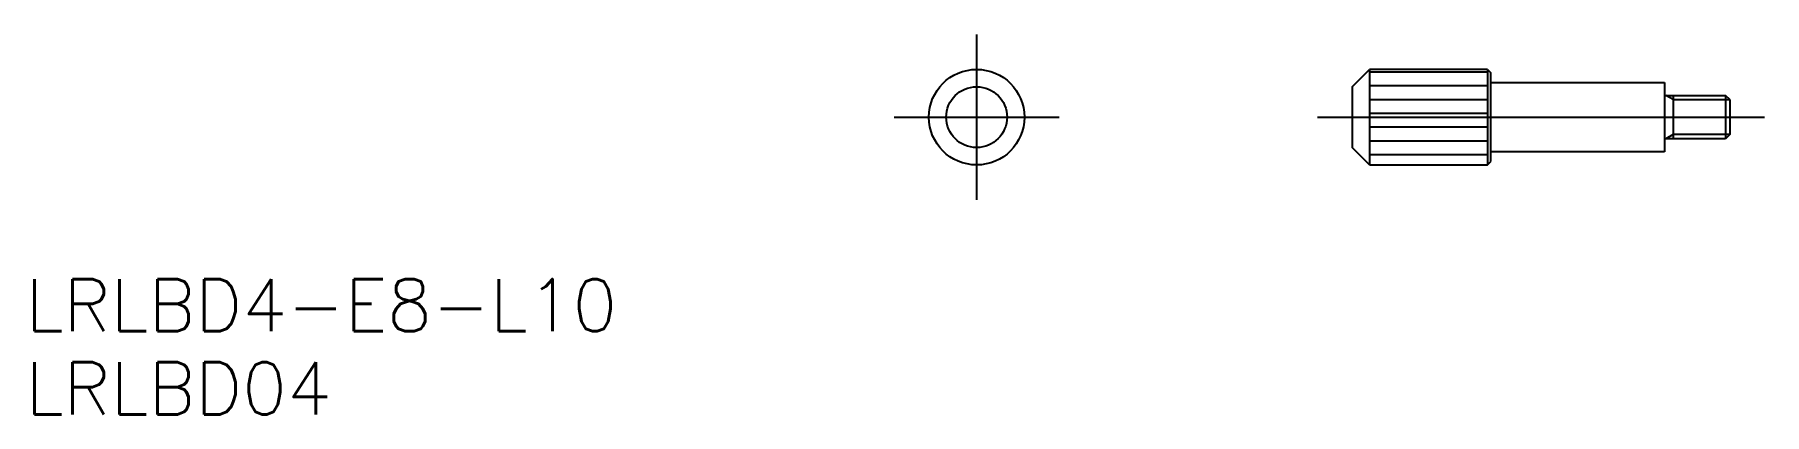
# Model space of a CAD drawing. Extents: x -54.3 to 45.4, y -17.1 to 4.8.
import ezdxf

# ---------------------------------------------------------------- set-up
doc = ezdxf.new("R2010")
doc.units = 0
doc.linetypes.add('CENTER', pattern=[50.8, 31.75, -6.35, 6.35, -6.35])
doc.layers.get('0').update_dxf_attribs({"linetype": 'CONTINUOUS'})
doc.layers.add('CENTER', color=1, linetype='CONTINUOUS')
doc.styles.get("Standard").update_dxf_attribs({"font": 'txt.shx', "height": 3, "bigfont": 'bigfont.shx'})

# ---------------------------------------------------------------- blocks, each defined once
blk = doc.blocks.new('*U2')
at = {"color": 7, "linetype": 'CONTINUOUS'}
blk.add_text('LRLBD04', height=3, dxfattribs=at).set_placement((-54.777, -17.107))
blk = doc.blocks.new('*U3')
at = {"color": 7, "linetype": 'CONTINUOUS'}
blk.add_text('LRLBD4-E8-L10', height=3, dxfattribs=at).set_placement((-54.777, -12.324))

msp = doc.modelspace()

# ---------------------------------------------------------------- linework, layer by layer
at = {"color": 7, "linetype": 'CONTINUOUS'}
for p, q in [((21.625, 1.75), (22.625, 2.75)), ((29.425, 2.75), (22.625, 2.75)), ((22.625, 2.75), (22.625, -2.75)), ((29.425, 2.592), (22.625, 2.592)), ((29.425, 2.75), (29.425, -2.75)), ((29.425, 2.75), (29.625, 2.55)), ((29.625, -2.55), (29.625, 2.55)), ((29.625, 2), (39.625, 2)), ((39.625, 2), (39.625, -2)), ((21.625, 1.75), (21.625, -1.75)), ((29.425, 1.799), (22.625, 1.799)), ((29.425, 1.005), (22.625, 1.005)), ((39.625, 1.25), (43.131, 1.25)), ((40.125, 1.25), (40.125, -1.25)), ((43.131, 1.25), (43.131, -1.25)), ((43.375, 1.007), (43.131, 1.25)), ((43.375, 1.007), (43.375, -1.006)), ((29.425, 0.211), (22.625, 0.211)), ((29.425, -0.583), (22.625, -0.583)), ((22.625, -2.75), (21.625, -1.75)), ((29.425, -1.376), (22.625, -1.376)), ((43.131, -1.25), (39.625, -1.25)), ((43.375, -1.006), (43.131, -1.25)), ((29.425, -2.17), (22.625, -2.17)), ((22.625, -2.75), (29.425, -2.75)), ((29.425, -2.75), (29.625, -2.55)), ((39.625, -2), (29.625, -2))]:
    msp.add_line(p, q, dxfattribs=at)
at = {"color": 3, "linetype": 'CONTINUOUS'}
for p, q in [((40.125, 1.007), (39.703, 1.25)), ((40.125, 1.007), (43.375, 1.007)), ((40.125, -1.006), (39.703, -1.25)), ((43.375, -1.006), (40.125, -1.006))]:
    msp.add_line(p, q, dxfattribs=at)
at = {"color": 7, "linetype": 'CONTINUOUS'}
for radius in [2.75, 1.75]:
    msp.add_circle((0, 0), radius, dxfattribs=at)
at = {"layer": 'CENTER', "color": 1, "linetype": 'CENTER'}
for p, q in [((0, 4.75), (0, -4.75)), ((-4.75, 0), (4.75, 0)), ((19.625, 0), (45.375, 0))]:
    msp.add_line(p, q, dxfattribs=at)

# ---------------------------------------------------------------- block references
at = {"color": 7, "linetype": 'CONTINUOUS'}
for name in ['*U3', '*U2']:
    msp.add_blockref(name, (0, 0), dxfattribs=at)

doc.saveas('drawing.dxf')
